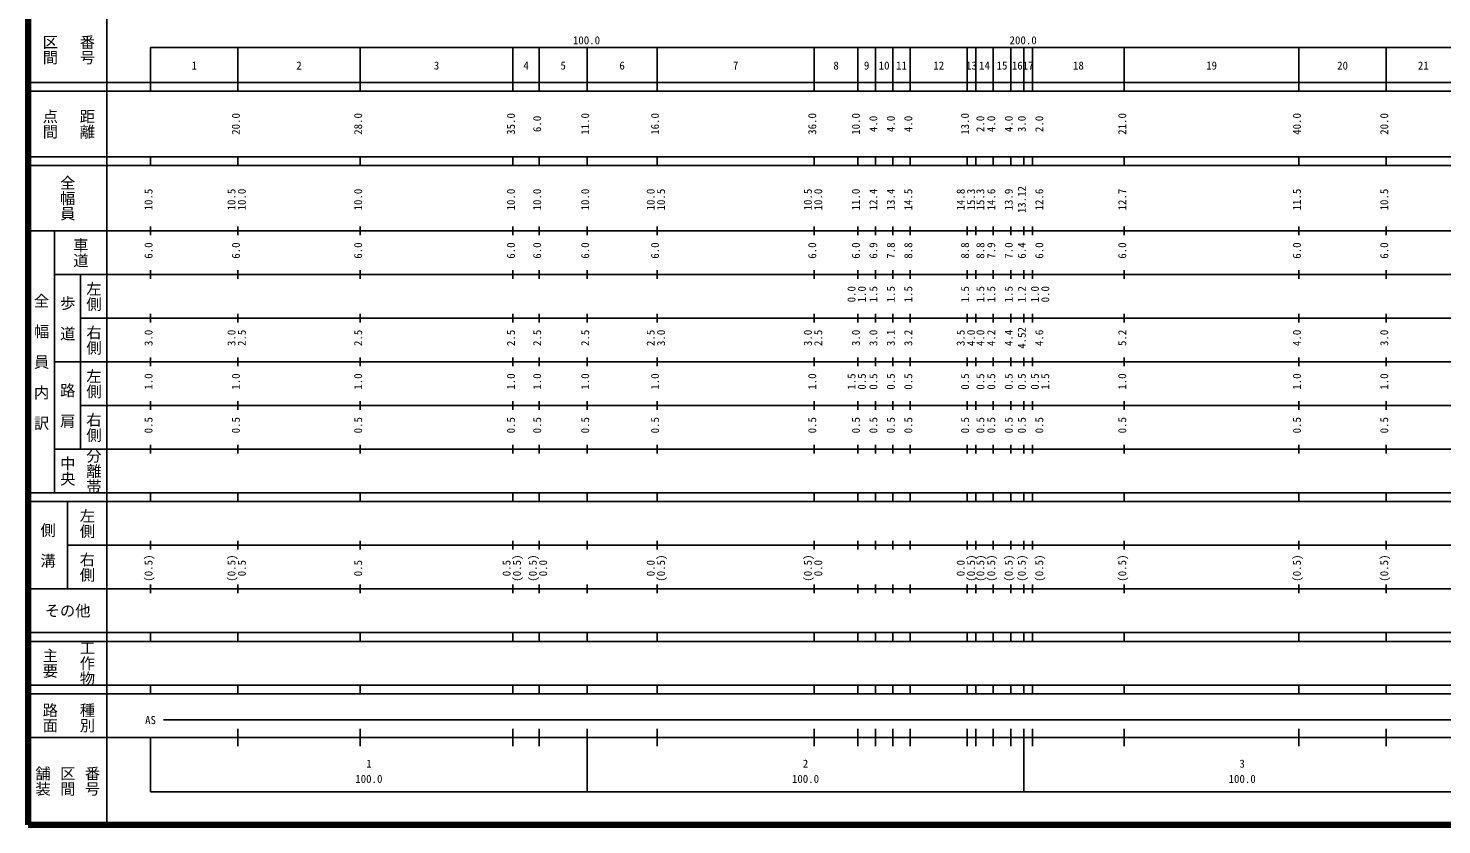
# Model space of a CAD drawing. Units: millimetres, scale not verified. Extents: x 40000 to 680000, y 20000 to 380000.
# Drawn here: x 40000 to 363711, y 20000 to 202409 of the extents above; entities that cross this region are included whole.
import ezdxf
from ezdxf.enums import TextEntityAlignment as Align

# ---------------------------------------------------------------- set-up
doc = ezdxf.new("R2010")
doc.units = ezdxf.units.MM
doc.header["$LTSCALE"] = 1000
doc.layers.add('M-TTL', color=2, linetype='Continuous', lineweight=140)
doc.layers.add('M-TTL-BAND', color=7, linetype='Continuous', lineweight=25)
doc.styles.add('@ＭＳ ゴシック', font='')
doc.styles.add('ＭＳ ゴシック', font='')
doc.styles.get('@ＭＳ ゴシック').set_extended_font_data('@MS Gothic')
doc.styles.get('ＭＳ ゴシック').set_extended_font_data('MS Gothic')

msp = doc.modelspace()

# ---------------------------------------------------------------- linework, layer by layer
at = {"layer": 'M-TTL'}
for p, q in [((40000, 380000), (40000, 20000)), ((40000, 20000), (680000, 20000))]:
    msp.add_line(p, q, dxfattribs=at)
at = {"layer": 'M-TTL-BAND'}
for p, q in [((58000, 370000), (58000, 20000)), ((68000, 198000), (579000, 198000)), ((68000, 198000), (68000, 188000)), ((88000, 188000), (88000, 198000)), ((116000, 188000), (116000, 198000)), ((151000, 188000), (151000, 198000)), ((157000, 188000), (157000, 198000)), ((168000, 188000), (168000, 198000)), ((184000, 188000), (184000, 198000)), ((220000, 188000), (220000, 198000)), ((230000, 188000), (230000, 198000)), ((234000, 188000), (234000, 198000)), ((238000, 188000), (238000, 198000)), ((242000, 188000), (242000, 198000)), ((255000, 188000), (255000, 198000)), ((257000, 188000), (257000, 198000)), ((261000, 188000), (261000, 198000)), ((265000, 188000), (265000, 198000)), ((268000, 188000), (268000, 198000)), ((270000, 188000), (270000, 198000)), ((291000, 188000), (291000, 198000)), ((331000, 188000), (331000, 198000)), ((351000, 188000), (351000, 198000)), ((40000, 190000), (579000, 190000)), ((40000, 188000), (579000, 188000)), ((40000, 173000), (579000, 173000)), ((68000, 171000), (68000, 173000)), ((88000, 171000), (88000, 173000)), ((116000, 171000), (116000, 173000)), ((151000, 171000), (151000, 173000)), ((157000, 171000), (157000, 173000)), ((168000, 171000), (168000, 173000)), ((184000, 171000), (184000, 173000)), ((220000, 171000), (220000, 173000)), ((230000, 171000), (230000, 173000)), ((234000, 171000), (234000, 173000)), ((238000, 171000), (238000, 173000)), ((242000, 171000), (242000, 173000)), ((255000, 171000), (255000, 173000)), ((257000, 171000), (257000, 173000)), ((261000, 171000), (261000, 173000)), ((265000, 171000), (265000, 173000)), ((268000, 171000), (268000, 173000)), ((270000, 171000), (270000, 173000)), ((291000, 171000), (291000, 173000)), ((331000, 171000), (331000, 173000)), ((351000, 171000), (351000, 173000)), ((40000, 171000), (579000, 171000)), ((40000, 156000), (579000, 156000)), ((46000, 96000), (46000, 156000)), ((68000, 155000), (68000, 157000)), ((88000, 155000), (88000, 157000)), ((116000, 155000), (116000, 157000)), ((151000, 155000), (151000, 157000)), ((157000, 155000), (157000, 157000)), ((168000, 155000), (168000, 157000)), ((184000, 155000), (184000, 157000)), ((220000, 155000), (220000, 157000)), ((230000, 155000), (230000, 157000)), ((234000, 155000), (234000, 157000)), ((238000, 155000), (238000, 157000)), ((242000, 155000), (242000, 157000)), ((255000, 155000), (255000, 157000)), ((257000, 155000), (257000, 157000)), ((261000, 155000), (261000, 157000)), ((265000, 155000), (265000, 157000)), ((268000, 155000), (268000, 157000)), ((270000, 155000), (270000, 157000)), ((291000, 155000), (291000, 157000)), ((331000, 155000), (331000, 157000)), ((351000, 155000), (351000, 157000)), ((46000, 146000), (579000, 146000)), ((52000, 146000), (52000, 106000)), ((68000, 145000), (68000, 147000)), ((88000, 145000), (88000, 147000)), ((116000, 145000), (116000, 147000)), ((151000, 145000), (151000, 147000)), ((157000, 145000), (157000, 147000)), ((168000, 145000), (168000, 147000)), ((184000, 145000), (184000, 147000)), ((220000, 145000), (220000, 147000)), ((230000, 145000), (230000, 147000)), ((234000, 145000), (234000, 147000)), ((238000, 145000), (238000, 147000)), ((242000, 145000), (242000, 147000)), ((255000, 145000), (255000, 147000)), ((257000, 145000), (257000, 147000)), ((261000, 145000), (261000, 147000)), ((265000, 145000), (265000, 147000)), ((268000, 145000), (268000, 147000)), ((270000, 145000), (270000, 147000)), ((291000, 145000), (291000, 147000)), ((331000, 145000), (331000, 147000)), ((351000, 145000), (351000, 147000)), ((52000, 136000), (579000, 136000)), ((68000, 135000), (68000, 137000)), ((88000, 135000), (88000, 137000)), ((116000, 135000), (116000, 137000)), ((151000, 135000), (151000, 137000)), ((157000, 135000), (157000, 137000)), ((168000, 135000), (168000, 137000)), ((184000, 135000), (184000, 137000)), ((220000, 135000), (220000, 137000)), ((230000, 135000), (230000, 137000)), ((234000, 135000), (234000, 137000)), ((238000, 135000), (238000, 137000)), ((242000, 135000), (242000, 137000)), ((255000, 135000), (255000, 137000)), ((257000, 135000), (257000, 137000)), ((261000, 135000), (261000, 137000)), ((265000, 135000), (265000, 137000)), ((268000, 135000), (268000, 137000)), ((270000, 135000), (270000, 137000)), ((291000, 135000), (291000, 137000)), ((331000, 135000), (331000, 137000)), ((351000, 135000), (351000, 137000)), ((68000, 125000), (68000, 127000)), ((88000, 125000), (88000, 127000)), ((116000, 125000), (116000, 127000)), ((151000, 125000), (151000, 127000)), ((157000, 125000), (157000, 127000)), ((168000, 125000), (168000, 127000)), ((184000, 125000), (184000, 127000)), ((220000, 125000), (220000, 127000)), ((230000, 125000), (230000, 127000)), ((234000, 125000), (234000, 127000)), ((238000, 125000), (238000, 127000)), ((242000, 125000), (242000, 127000)), ((255000, 125000), (255000, 127000)), ((257000, 125000), (257000, 127000)), ((261000, 125000), (261000, 127000)), ((265000, 125000), (265000, 127000)), ((268000, 125000), (268000, 127000)), ((270000, 125000), (270000, 127000)), ((291000, 125000), (291000, 127000)), ((331000, 125000), (331000, 127000)), ((351000, 125000), (351000, 127000)), ((46000, 126000), (579000, 126000)), ((68000, 115000), (68000, 117000)), ((88000, 115000), (88000, 117000)), ((116000, 115000), (116000, 117000)), ((151000, 115000), (151000, 117000)), ((157000, 115000), (157000, 117000)), ((168000, 115000), (168000, 117000)), ((184000, 115000), (184000, 117000)), ((220000, 115000), (220000, 117000)), ((230000, 115000), (230000, 117000)), ((234000, 115000), (234000, 117000)), ((238000, 115000), (238000, 117000)), ((242000, 115000), (242000, 117000)), ((255000, 115000), (255000, 117000)), ((257000, 115000), (257000, 117000)), ((261000, 115000), (261000, 117000)), ((265000, 115000), (265000, 117000)), ((268000, 115000), (268000, 117000)), ((270000, 115000), (270000, 117000)), ((291000, 115000), (291000, 117000)), ((331000, 115000), (331000, 117000)), ((351000, 115000), (351000, 117000)), ((52000, 116000), (579000, 116000)), ((68000, 105000), (68000, 107000)), ((88000, 105000), (88000, 107000)), ((116000, 105000), (116000, 107000)), ((151000, 105000), (151000, 107000)), ((157000, 105000), (157000, 107000)), ((168000, 105000), (168000, 107000)), ((184000, 105000), (184000, 107000)), ((220000, 105000), (220000, 107000)), ((230000, 105000), (230000, 107000)), ((234000, 105000), (234000, 107000)), ((238000, 105000), (238000, 107000)), ((242000, 105000), (242000, 107000)), ((255000, 105000), (255000, 107000)), ((257000, 105000), (257000, 107000)), ((261000, 105000), (261000, 107000)), ((265000, 105000), (265000, 107000)), ((268000, 105000), (268000, 107000)), ((270000, 105000), (270000, 107000)), ((291000, 105000), (291000, 107000)), ((331000, 105000), (331000, 107000)), ((351000, 105000), (351000, 107000)), ((46000, 106000), (579000, 106000)), ((40000, 96000), (579000, 96000)), ((40000, 94000), (579000, 94000)), ((49000, 94000), (49000, 74000)), ((68000, 94000), (68000, 96000)), ((88000, 94000), (88000, 96000)), ((116000, 94000), (116000, 96000)), ((151000, 94000), (151000, 96000)), ((157000, 94000), (157000, 96000)), ((168000, 94000), (168000, 96000)), ((184000, 94000), (184000, 96000)), ((220000, 94000), (220000, 96000)), ((230000, 94000), (230000, 96000)), ((234000, 94000), (234000, 96000)), ((238000, 94000), (238000, 96000)), ((242000, 94000), (242000, 96000)), ((255000, 94000), (255000, 96000)), ((257000, 94000), (257000, 96000)), ((261000, 94000), (261000, 96000)), ((265000, 94000), (265000, 96000)), ((268000, 94000), (268000, 96000)), ((270000, 94000), (270000, 96000)), ((291000, 94000), (291000, 96000)), ((331000, 94000), (331000, 96000)), ((351000, 94000), (351000, 96000)), ((68000, 83000), (68000, 85000)), ((88000, 83000), (88000, 85000)), ((116000, 83000), (116000, 85000)), ((151000, 83000), (151000, 85000)), ((157000, 83000), (157000, 85000)), ((168000, 83000), (168000, 85000)), ((184000, 83000), (184000, 85000)), ((220000, 83000), (220000, 85000)), ((230000, 83000), (230000, 85000)), ((234000, 83000), (234000, 85000)), ((238000, 83000), (238000, 85000)), ((242000, 83000), (242000, 85000)), ((255000, 83000), (255000, 85000)), ((257000, 83000), (257000, 85000)), ((261000, 83000), (261000, 85000)), ((265000, 83000), (265000, 85000)), ((268000, 83000), (268000, 85000)), ((270000, 83000), (270000, 85000)), ((291000, 83000), (291000, 85000)), ((331000, 83000), (331000, 85000)), ((351000, 83000), (351000, 85000)), ((49000, 84000), (579000, 84000)), ((68000, 73000), (68000, 75000)), ((88000, 73000), (88000, 75000)), ((116000, 73000), (116000, 75000)), ((151000, 73000), (151000, 75000)), ((157000, 73000), (157000, 75000)), ((168000, 73000), (168000, 75000)), ((184000, 73000), (184000, 75000)), ((220000, 73000), (220000, 75000)), ((230000, 73000), (230000, 75000)), ((234000, 73000), (234000, 75000)), ((238000, 73000), (238000, 75000)), ((242000, 73000), (242000, 75000)), ((255000, 73000), (255000, 75000)), ((257000, 73000), (257000, 75000)), ((261000, 73000), (261000, 75000)), ((265000, 73000), (265000, 75000)), ((268000, 73000), (268000, 75000)), ((270000, 73000), (270000, 75000)), ((291000, 73000), (291000, 75000)), ((331000, 73000), (331000, 75000)), ((351000, 73000), (351000, 75000)), ((40000, 74000), (579000, 74000)), ((40000, 64000), (579000, 64000)), ((40000, 62000), (579000, 62000)), ((68000, 62000), (68000, 64000)), ((88000, 62000), (88000, 64000)), ((116000, 62000), (116000, 64000)), ((151000, 62000), (151000, 64000)), ((157000, 62000), (157000, 64000)), ((168000, 62000), (168000, 64000)), ((184000, 62000), (184000, 64000)), ((220000, 62000), (220000, 64000)), ((230000, 62000), (230000, 64000)), ((234000, 62000), (234000, 64000)), ((238000, 62000), (238000, 64000)), ((242000, 62000), (242000, 64000)), ((255000, 62000), (255000, 64000)), ((257000, 62000), (257000, 64000)), ((261000, 62000), (261000, 64000)), ((265000, 62000), (265000, 64000)), ((268000, 62000), (268000, 64000)), ((270000, 62000), (270000, 64000)), ((291000, 62000), (291000, 64000)), ((331000, 62000), (331000, 64000)), ((351000, 62000), (351000, 64000)), ((40000, 52000), (579000, 52000)), ((68000, 50000), (68000, 52000)), ((88000, 50000), (88000, 52000)), ((116000, 50000), (116000, 52000)), ((151000, 50000), (151000, 52000)), ((157000, 50000), (157000, 52000)), ((168000, 50000), (168000, 52000)), ((184000, 50000), (184000, 52000)), ((220000, 50000), (220000, 52000)), ((230000, 50000), (230000, 52000)), ((234000, 50000), (234000, 52000)), ((238000, 50000), (238000, 52000)), ((242000, 50000), (242000, 52000)), ((255000, 50000), (255000, 52000)), ((257000, 50000), (257000, 52000)), ((261000, 50000), (261000, 52000)), ((265000, 50000), (265000, 52000)), ((268000, 50000), (268000, 52000)), ((270000, 50000), (270000, 52000)), ((291000, 50000), (291000, 52000)), ((331000, 50000), (331000, 52000)), ((351000, 50000), (351000, 52000)), ((40000, 50000), (579000, 50000)), ((71000, 44000), (565000, 44000)), ((40000, 40000), (579000, 40000)), ((68000, 40000), (68000, 27500)), ((88000, 38000), (88000, 42000)), ((116000, 38000), (116000, 42000)), ((151000, 38000), (151000, 42000)), ((157000, 38000), (157000, 42000)), ((168000, 27500), (168000, 42000)), ((184000, 38000), (184000, 42000)), ((220000, 38000), (220000, 42000)), ((230000, 38000), (230000, 42000)), ((234000, 38000), (234000, 42000)), ((238000, 38000), (238000, 42000)), ((242000, 38000), (242000, 42000)), ((255000, 38000), (255000, 42000)), ((257000, 38000), (257000, 42000)), ((261000, 38000), (261000, 42000)), ((265000, 38000), (265000, 42000)), ((268000, 27500), (268000, 42000)), ((270000, 38000), (270000, 42000)), ((291000, 38000), (291000, 42000)), ((331000, 38000), (331000, 42000)), ((351000, 38000), (351000, 42000)), ((68000, 27500), (579000, 27500))]:
    msp.add_line(p, q, dxfattribs=at)

# ---------------------------------------------------------------- texts
at = {"layer": 'M-TTL-BAND', "style": '@ＭＳ ゴシック'}
for s, p in [('番号', (53500, 197500)), ('区間', (45000, 197500)), ('点間', (45000, 180500)), ('距離', (53500, 180500)), ('全幅員', (49000, 163500)), ('車道', (52000, 151000)), ('左側', (55000, 141000)), ('全\u3000幅\u3000員\u3000内\u3000訳', (43000, 126000)), ('歩\u3000道', (49000, 136000)), ('右側', (55000, 131000)), ('左側', (55000, 121000)), ('路\u3000肩', (49000, 116000)), ('右側', (55000, 111000)), ('中央', (49000, 101000)), ('分離帯', (55000, 101000)), ('左側', (53500, 89000)), ('側\u3000溝', (44500, 84000)), ('右側', (53500, 79000)), ('工作物', (53500, 57000)), ('主要', (45000, 57000)), ('路面', (45000, 44500)), ('種別', (53500, 44500)), ('舗装', (43333, 30000)), ('区間', (49000, 30000)), ('番号', (54667, 30000))]:
    msp.add_text(s, height=2566, rotation=270, dxfattribs=at).set_placement(p, align=Align.MIDDLE_CENTER)
at = {"layer": 'M-TTL-BAND', "style": 'ＭＳ ゴシック'}
for s, p in [('100.0', (167844, 198195)), ('200.0', (267844, 198195)), ('1', (78000, 192405)), ('2', (102000, 192405)), ('3', (133500, 192405)), ('4', (154000, 192405)), ('5', (162500, 192405)), ('6', (176000, 192405)), ('7', (202000, 192405)), ('8', (225000, 192405)), ('9', (232000, 192405)), ('10', (236000, 192405)), ('11', (240000, 192405)), ('12', (248500, 192405)), ('13', (256000, 192405)), ('14', (259000, 192405)), ('15', (263000, 192405)), ('16', (266500, 192405)), ('17', (269000, 192405)), ('18', (280500, 192405)), ('19', (311000, 192405)), ('20', (341000, 192405)), ('21', (359500, 192405)), ('AS', (68000, 42500)), ('1', (118000, 32523)), ('2', (218000, 32523)), ('3', (318000, 32523)), ('100.0', (118000, 29033)), ('100.0', (218000, 29033)), ('100.0', (318000, 29033))]:
    msp.add_text(s, height=1833, dxfattribs=at).set_placement(p, align=Align.BOTTOM_CENTER)
for s, p in [('20.0', (89000, 180500)), ('28.0', (117000, 180500)), ('35.0', (152000, 180500)), ('6.0', (158000, 180500)), ('11.0', (169000, 180500)), ('16.0', (185000, 180500)), ('36.0', (221000, 180500)), ('10.0', (231000, 180500)), ('4.0', (235000, 180500)), ('4.0', (239000, 180500)), ('4.0', (243000, 180500)), ('13.0', (256000, 180500)), ('2.0', (259500, 180500)), ('4.0', (262000, 180500)), ('4.0', (266000, 180500)), ('3.0', (269000, 180500)), ('2.0', (273000, 180500)), ('21.0', (292000, 180500)), ('40.0', (332000, 180500)), ('20.0', (352000, 180500)), ('10.5', (69000, 163174)), ('10.5', (88000, 163174)), ('10.0', (90370, 163174)), ('10.0', (117000, 163174)), ('10.0', (152000, 163174)), ('10.0', (158000, 163174)), ('10.0', (169000, 163174)), ('10.0', (184000, 163174)), ('10.5', (186370, 163174)), ('10.5', (220000, 163174)), ('10.0', (222370, 163174)), ('11.0', (231000, 163174)), ('12.4', (235000, 163174)), ('13.4', (239000, 163174)), ('14.5', (243000, 163174)), ('14.8', (255000, 163174)), ('15.3', (257370, 163174)), ('15.3', (259500, 163174)), ('14.6', (262000, 163174)), ('13.9', (266000, 163174)), ('13.12', (269000, 163174)), ('12.6', (273000, 163174)), ('12.7', (292000, 163174)), ('11.5', (332000, 163174)), ('10.5', (352000, 163174)), ('6.0', (69000, 151500)), ('6.0', (89000, 151500)), ('6.0', (117000, 151500)), ('6.0', (152000, 151500)), ('6.0', (158000, 151500)), ('6.0', (169000, 151500)), ('6.0', (185000, 151500)), ('6.0', (221000, 151500)), ('6.0', (231000, 151500)), ('6.9', (235000, 151500)), ('7.8', (239000, 151500)), ('8.8', (243000, 151500)), ('8.8', (256000, 151500)), ('8.8', (259500, 151500)), ('7.9', (262000, 151500)), ('7.0', (266000, 151500)), ('6.4', (269000, 151500)), ('6.0', (273000, 151500)), ('6.0', (292000, 151500)), ('6.0', (332000, 151500)), ('6.0', (352000, 151500)), ('0.0', (230000, 141500)), ('1.0', (232370, 141500)), ('1.5', (235000, 141500)), ('1.5', (239000, 141500)), ('1.5', (243000, 141500)), ('1.5', (256000, 141500)), ('1.5', (259500, 141500)), ('1.5', (262000, 141500)), ('1.5', (266000, 141500)), ('1.2', (269000, 141500)), ('1.0', (272000, 141500)), ('0.0', (274370, 141500)), ('3.0', (69000, 131500)), ('3.0', (88000, 131500)), ('2.5', (90370, 131500)), ('2.5', (117000, 131500)), ('2.5', (152000, 131500)), ('2.5', (158000, 131500)), ('2.5', (169000, 131500)), ('2.5', (184000, 131500)), ('3.0', (186370, 131500)), ('3.0', (220000, 131500)), ('2.5', (222370, 131500)), ('3.0', (231000, 131500)), ('3.0', (235000, 131500)), ('3.1', (239000, 131500)), ('3.2', (243000, 131500)), ('3.5', (255000, 131500)), ('4.0', (257370, 131500)), ('4.0', (259500, 131500)), ('4.2', (262000, 131500)), ('4.4', (266000, 131500)), ('4.52', (269000, 131500)), ('4.6', (273000, 131500)), ('5.2', (292000, 131500)), ('4.0', (332000, 131500)), ('3.0', (352000, 131500)), ('1.0', (69000, 121500)), ('1.0', (89000, 121500)), ('1.0', (117000, 121500)), ('1.0', (152000, 121500)), ('1.0', (158000, 121500)), ('1.0', (169000, 121500)), ('1.0', (185000, 121500)), ('1.0', (221000, 121500)), ('1.5', (230000, 121500)), ('0.5', (232370, 121500)), ('0.5', (235000, 121500)), ('0.5', (239000, 121500)), ('0.5', (243000, 121500)), ('0.5', (256000, 121500)), ('0.5', (259500, 121500)), ('0.5', (262000, 121500)), ('0.5', (266000, 121500)), ('0.5', (269000, 121500)), ('0.5', (272000, 121500)), ('1.5', (274370, 121500)), ('1.0', (292000, 121500)), ('1.0', (332000, 121500)), ('1.0', (352000, 121500)), ('0.5', (69000, 111500)), ('0.5', (89000, 111500)), ('0.5', (117000, 111500)), ('0.5', (152000, 111500)), ('0.5', (158000, 111500)), ('0.5', (169000, 111500)), ('0.5', (185000, 111500)), ('0.5', (221000, 111500)), ('0.5', (231000, 111500)), ('0.5', (235000, 111500)), ('0.5', (239000, 111500)), ('0.5', (243000, 111500)), ('0.5', (256000, 111500)), ('0.5', (259500, 111500)), ('0.5', (262000, 111500)), ('0.5', (266000, 111500)), ('0.5', (269000, 111500)), ('0.5', (273000, 111500)), ('0.5', (292000, 111500)), ('0.5', (332000, 111500)), ('0.5', (352000, 111500)), ('(0.5)', (69000, 78764)), ('(0.5)', (88000, 78764)), ('(0.5)', (153370, 78764)), ('(0.5)', (157000, 78764)), ('(0.5)', (186370, 78764)), ('(0.5)', (220000, 78764)), ('(0.5)', (257370, 78764)), ('(0.5)', (259500, 78764)), ('(0.5)', (262000, 78764)), ('(0.5)', (266000, 78764)), ('(0.5)', (269000, 78764)), ('(0.5)', (273000, 78764)), ('(0.5)', (292000, 78764)), ('(0.5)', (332000, 78764)), ('(0.5)', (352000, 78764)), ('0.5', (90370, 78764)), ('0.5', (117000, 78764)), ('0.5', (151000, 78764)), ('0.0', (159370, 78764)), ('0.0', (184000, 78764)), ('0.0', (222370, 78764)), ('0.0', (255000, 78764))]:
    msp.add_text(s, height=1833, rotation=90, dxfattribs=at).set_placement(p, align=Align.BOTTOM_CENTER)
msp.add_text('その他', height=2566, dxfattribs=at).set_placement((49000, 69000), align=Align.MIDDLE_CENTER)

doc.saveas('drawing.dxf')
